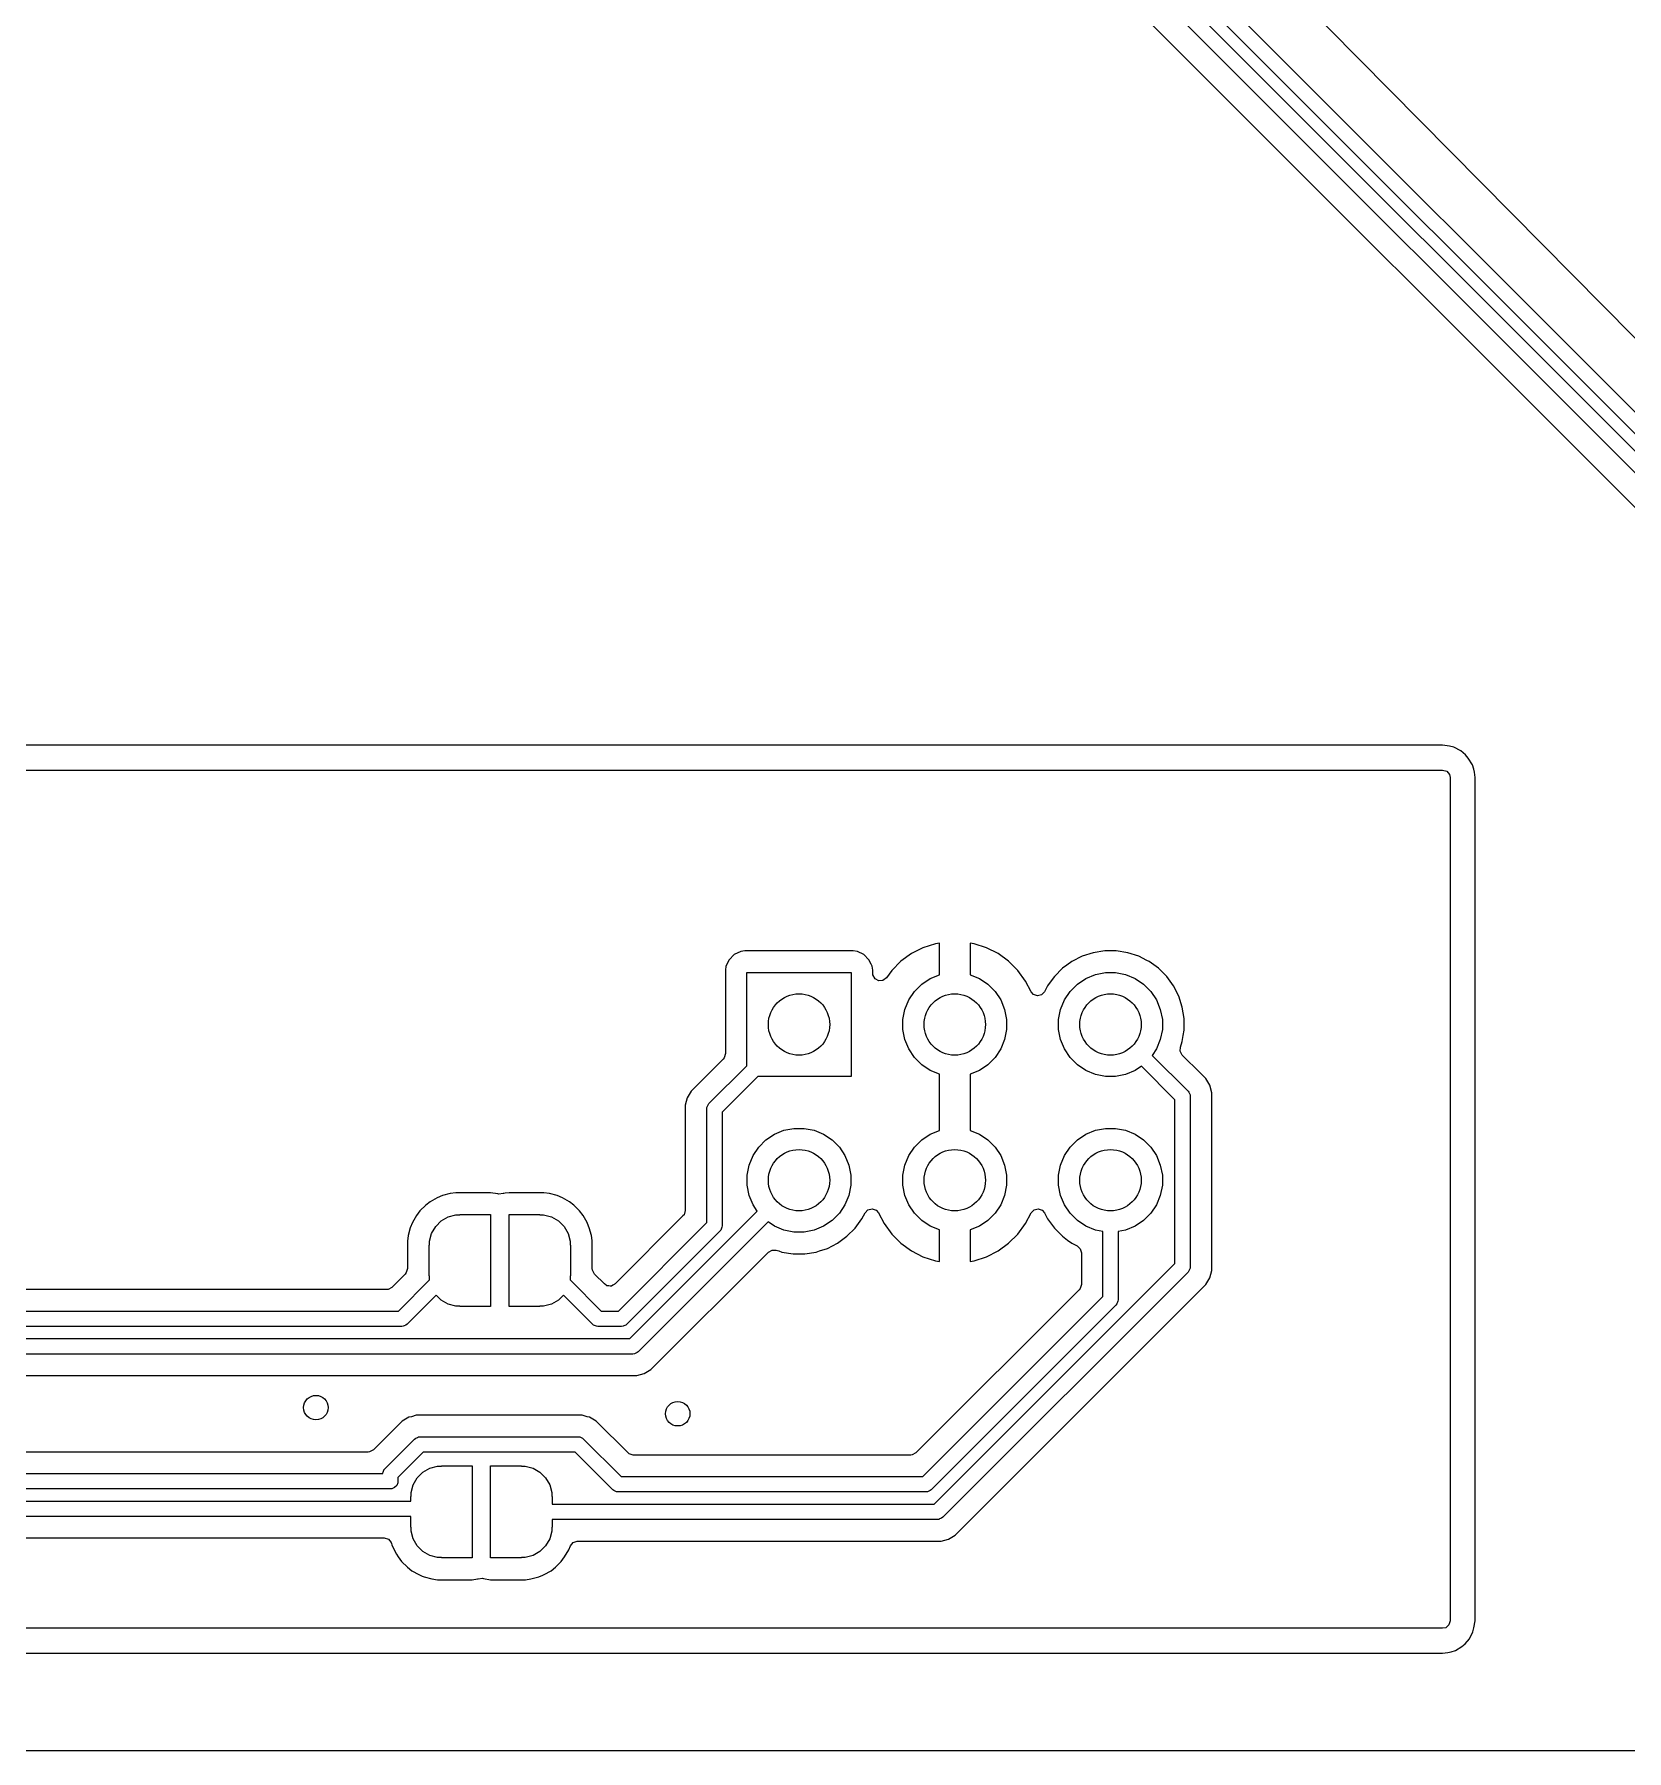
# Model space of a CAD drawing. Extents: x 0.71 to 7.56, y -5.16 to -0.79.
# Drawn here: x 5.508 to 6.531, y -5.157 to -4.055 of the extents above; entities that cross this region are included whole.
import ezdxf

# ---------------------------------------------------------------- set-up
doc = ezdxf.new("R2010")
doc.units = 0
doc.header["$MEASUREMENT"] = 0
doc.layers.add('BLACK', color=7, linetype='CONTINUOUS')

msp = doc.modelspace()

# ---------------------------------------------------------------- linework, layer by layer
at = {"layer": 'BLACK', "linetype": 'CONTINUOUS'}
for p, q in [((6.7301, -4.4466), (5.8774, -3.5841)), ((6.7717, -4.5474), (5.8272, -3.603)), ((5.8356, -3.5975), (6.7801, -4.5419)), ((6.6447, -4.4455), (5.8095, -3.6103)), ((5.8179, -3.6048), (6.6531, -4.44)), ((5.8006, -3.6237), (6.6275, -4.4506)), ((6.4124, -4.5116), (5.1597, -4.5116)), ((6.4169, -4.5122), (6.4124, -4.5116)), ((6.4196, -4.513), (6.4169, -4.5122)), ((6.4169, -4.5122), (6.4169, -4.5122)), ((6.4241, -4.5152), (6.4196, -4.513)), ((6.4271, -4.5179), (6.4241, -4.5152)), ((6.4241, -4.5152), (6.4241, -4.5152)), ((6.4241, -4.5152), (6.4241, -4.5152)), ((6.4289, -4.52), (6.4271, -4.5179)), ((6.4271, -4.5179), (6.4271, -4.5179)), ((6.4271, -4.5179), (6.4271, -4.5179)), ((5.1597, -4.5276), (6.4124, -4.5276)), ((6.4124, -4.5276), (6.4151, -4.5283)), ((6.4151, -4.5283), (6.4169, -4.5304)), ((6.4316, -4.5242), (6.4289, -4.52)), ((6.4289, -4.52), (6.4289, -4.52)), ((6.4289, -4.52), (6.4289, -4.52)), ((6.4325, -4.527), (6.4316, -4.5242)), ((6.4329, -4.529), (6.4325, -4.527)), ((6.4333, -4.5324), (6.4329, -4.529)), ((6.4169, -4.5304), (6.4173, -4.5324)), ((6.4173, -4.5324), (6.4173, -5.0739)), ((6.4333, -4.6785), (6.4333, -4.5324)), ((6.0868, -4.6391), (6.0788, -4.6417)), ((6.0894, -4.6387), (6.0868, -4.6391)), ((6.0894, -4.659), (6.0894, -4.6387)), ((6.0894, -4.6387), (6.0894, -4.6387)), ((6.1117, -4.6391), (6.1091, -4.6387)), ((6.1091, -4.6387), (6.1091, -4.659)), ((6.1196, -4.6417), (6.1117, -4.6391)), ((5.9544, -4.6494), (5.9523, -4.6535)), ((5.9576, -4.6461), (5.9544, -4.6494)), ((5.9618, -4.6441), (5.9576, -4.6461)), ((5.9644, -4.6437), (5.9618, -4.6441)), ((6.034, -4.6437), (5.9644, -4.6437)), ((5.9644, -4.6437), (5.9644, -4.6437)), ((6.0367, -4.6441), (6.034, -4.6437)), ((6.034, -4.6437), (6.034, -4.6437)), ((6.0408, -4.6461), (6.0367, -4.6441)), ((6.0441, -4.6494), (6.0408, -4.6461)), ((6.0455, -4.6523), (6.0441, -4.6494)), ((6.0441, -4.6494), (6.0441, -4.6494)), ((6.0441, -4.6494), (6.0441, -4.6494)), ((6.0646, -4.6504), (6.0587, -4.6563)), ((6.0714, -4.6455), (6.0646, -4.6504)), ((6.0646, -4.6504), (6.0646, -4.6504)), ((6.0788, -4.6417), (6.0714, -4.6455)), ((6.1271, -4.6455), (6.1196, -4.6417)), ((6.1338, -4.6504), (6.1271, -4.6455)), ((6.1398, -4.6563), (6.1338, -4.6504)), ((6.1338, -4.6504), (6.1338, -4.6504)), ((6.1744, -4.6505), (6.1711, -4.6529)), ((6.1811, -4.6472), (6.1744, -4.6505)), ((6.1881, -4.6449), (6.1811, -4.6472)), ((6.1955, -4.6437), (6.1881, -4.6449)), ((6.2029, -4.6437), (6.1955, -4.6437)), ((6.1955, -4.6437), (6.1955, -4.6437)), ((6.2103, -4.6449), (6.2029, -4.6437)), ((6.2029, -4.6437), (6.2029, -4.6437)), ((6.2174, -4.6472), (6.2103, -4.6449)), ((6.2226, -4.6498), (6.2174, -4.6472)), ((6.224, -4.6505), (6.2226, -4.6498)), ((6.23, -4.6549), (6.224, -4.6505)), ((5.9523, -4.6535), (5.9519, -4.6562)), ((5.9519, -4.6562), (5.9519, -4.7097)), ((5.9657, -4.7175), (5.9657, -4.6575)), ((5.9657, -4.6575), (6.0327, -4.6575)), ((6.0327, -4.6575), (6.0327, -4.7244)), ((6.0461, -4.6535), (6.0455, -4.6523)), ((6.0465, -4.6562), (6.0461, -4.6535)), ((6.0465, -4.6581), (6.0465, -4.6562)), ((6.0466, -4.6592), (6.0465, -4.6581)), ((6.048, -4.6616), (6.0466, -4.6592)), ((6.0504, -4.6629), (6.048, -4.6616)), ((6.0553, -4.661), (6.0531, -4.6627)), ((6.0587, -4.6563), (6.0553, -4.661)), ((6.0587, -4.6563), (6.0587, -4.6563)), ((6.078, -4.6651), (6.0834, -4.6615)), ((6.0834, -4.6615), (6.0894, -4.659)), ((6.1091, -4.659), (6.115, -4.6615)), ((6.115, -4.6615), (6.1204, -4.6651)), ((6.1447, -4.6631), (6.1398, -4.6563)), ((6.1398, -4.6563), (6.1398, -4.6563)), ((6.1632, -4.6602), (6.1612, -4.6629)), ((6.1684, -4.6549), (6.1632, -4.6602)), ((6.1632, -4.6602), (6.1632, -4.6602)), ((6.1632, -4.6602), (6.1632, -4.6602)), ((6.1711, -4.6529), (6.1684, -4.6549)), ((6.1684, -4.6549), (6.1684, -4.6549)), ((6.1684, -4.6549), (6.1684, -4.6549)), ((6.178, -4.6651), (6.1834, -4.6615)), ((6.1834, -4.6615), (6.1895, -4.6589)), ((6.1895, -4.6589), (6.1959, -4.6577)), ((6.1959, -4.6577), (6.2025, -4.6577)), ((6.2025, -4.6577), (6.2089, -4.6589)), ((6.2089, -4.6589), (6.215, -4.6615)), ((6.215, -4.6615), (6.2204, -4.6651)), ((6.2353, -4.6602), (6.23, -4.6549)), ((6.2396, -4.6662), (6.2353, -4.6602)), ((6.0531, -4.6627), (6.0504, -4.6629)), ((6.0697, -4.6752), (6.0733, -4.6697)), ((6.0733, -4.6697), (6.078, -4.6651)), ((6.1204, -4.6651), (6.1251, -4.6697)), ((6.1251, -4.6697), (6.1287, -4.6752)), ((6.1482, -4.67), (6.1447, -4.6631)), ((6.1497, -4.6717), (6.1482, -4.67)), ((6.1523, -4.6726), (6.1497, -4.6717)), ((6.155, -4.672), (6.1523, -4.6726)), ((6.1569, -4.67), (6.155, -4.672)), ((6.1588, -4.6662), (6.1569, -4.67)), ((6.1612, -4.6629), (6.1588, -4.6662)), ((6.1697, -4.6752), (6.1733, -4.6697)), ((6.1733, -4.6697), (6.178, -4.6651)), ((6.2204, -4.6651), (6.2251, -4.6697)), ((6.2251, -4.6697), (6.2287, -4.6752)), ((6.243, -4.6728), (6.2396, -4.6662)), ((6.0659, -4.6877), (6.0672, -4.6813)), ((6.0672, -4.6813), (6.0697, -4.6752)), ((6.1287, -4.6752), (6.1312, -4.6813)), ((6.1312, -4.6813), (6.1325, -4.6877)), ((6.1659, -4.6877), (6.1672, -4.6813)), ((6.1672, -4.6813), (6.1697, -4.6752)), ((6.2287, -4.6752), (6.2312, -4.6813)), ((6.2312, -4.6813), (6.2325, -4.6877)), ((6.2453, -4.6799), (6.243, -4.6728)), ((6.2465, -4.6872), (6.2453, -4.6799)), ((6.4333, -4.7785), (6.4333, -4.6785)), ((6.0659, -4.6942), (6.0659, -4.6877)), ((6.0672, -4.7007), (6.0659, -4.6942)), ((6.1325, -4.6942), (6.1312, -4.7007)), ((6.1325, -4.6877), (6.1325, -4.6942)), ((6.1659, -4.6942), (6.1659, -4.6877)), ((6.1672, -4.7007), (6.1659, -4.6942)), ((6.2325, -4.6942), (6.2312, -4.7007)), ((6.2325, -4.6877), (6.2325, -4.6942)), ((6.2459, -4.698), (6.2465, -4.6947)), ((6.2465, -4.6947), (6.2465, -4.6872)), ((6.0697, -4.7067), (6.0672, -4.7007)), ((6.1312, -4.7007), (6.1287, -4.7067)), ((6.1697, -4.7067), (6.1672, -4.7007)), ((6.2312, -4.7007), (6.2287, -4.7067)), ((6.244, -4.7082), (6.2441, -4.7056)), ((6.2441, -4.7056), (6.2453, -4.702)), ((6.2453, -4.702), (6.2459, -4.698)), ((5.9505, -4.7132), (5.9327, -4.731)), ((5.9512, -4.7124), (5.9505, -4.7132)), ((5.9519, -4.7097), (5.9512, -4.7124)), ((6.0733, -4.7122), (6.0697, -4.7067)), ((6.078, -4.7168), (6.0733, -4.7122)), ((6.1251, -4.7122), (6.1204, -4.7168)), ((6.1287, -4.7067), (6.1251, -4.7122)), ((6.1733, -4.7122), (6.1697, -4.7067)), ((6.178, -4.7168), (6.1733, -4.7122)), ((6.2287, -4.7067), (6.226, -4.7108)), ((6.226, -4.7108), (6.249, -4.7337)), ((6.2453, -4.7106), (6.244, -4.7082)), ((6.257, -4.7222), (6.2453, -4.7106)), ((5.9414, -4.7418), (5.9657, -4.7175)), ((5.9727, -4.7244), (5.9498, -4.7473)), ((6.0327, -4.7244), (5.9727, -4.7244)), ((6.0834, -4.7205), (6.078, -4.7168)), ((6.0894, -4.7229), (6.0834, -4.7205)), ((6.0894, -4.759), (6.0894, -4.7229)), ((6.115, -4.7205), (6.1091, -4.7229)), ((6.1091, -4.7229), (6.1091, -4.759)), ((6.1204, -4.7168), (6.115, -4.7205)), ((6.1834, -4.7205), (6.178, -4.7168)), ((6.1895, -4.723), (6.1834, -4.7205)), ((6.1959, -4.7243), (6.1895, -4.723)), ((6.2025, -4.7243), (6.1959, -4.7243)), ((6.2089, -4.723), (6.2025, -4.7243)), ((6.215, -4.7205), (6.2089, -4.723)), ((6.2191, -4.7178), (6.215, -4.7205)), ((6.2406, -4.7393), (6.2191, -4.7178)), ((6.2605, -4.7257), (6.257, -4.7222)), ((6.2629, -4.73), (6.2605, -4.7257)), ((5.9274, -4.7381), (5.9262, -4.7428)), ((5.9299, -4.7338), (5.9274, -4.7381)), ((5.9327, -4.731), (5.9299, -4.7338)), ((5.9327, -4.731), (5.9327, -4.731)), ((6.249, -4.7337), (6.2496, -4.7345)), ((6.2496, -4.7345), (6.2496, -4.7345)), ((6.2496, -4.7345), (6.2499, -4.7354)), ((6.2499, -4.7354), (6.2503, -4.7362)), ((6.2503, -4.7362), (6.2503, -4.7363)), ((6.2503, -4.7363), (6.2504, -4.7372)), ((6.2504, -4.7372), (6.2504, -4.8465)), ((6.2642, -4.7348), (6.2629, -4.73)), ((6.2642, -4.844), (6.2642, -4.7348)), ((5.9262, -4.7428), (5.9262, -4.8105)), ((5.94, -4.7453), (5.9401, -4.7443)), ((5.94, -4.8182), (5.94, -4.7453)), ((5.9401, -4.7443), (5.9408, -4.7426)), ((5.9408, -4.7426), (5.9414, -4.7418)), ((5.9408, -4.7426), (5.9408, -4.7426)), ((5.9498, -4.7473), (5.9498, -4.8202)), ((6.2406, -4.8444), (6.2406, -4.7393)), ((5.9834, -4.7615), (5.9895, -4.7589)), ((5.9895, -4.7589), (5.9959, -4.7577)), ((5.9959, -4.7577), (6.0025, -4.7577)), ((6.0025, -4.7577), (6.0089, -4.7589)), ((6.0089, -4.7589), (6.015, -4.7615)), ((6.0834, -4.7615), (6.0894, -4.759)), ((6.1091, -4.759), (6.115, -4.7615)), ((6.1834, -4.7615), (6.1895, -4.7589)), ((6.1895, -4.7589), (6.1959, -4.7577)), ((6.1959, -4.7577), (6.2025, -4.7577)), ((6.2025, -4.7577), (6.2089, -4.7589)), ((6.2089, -4.7589), (6.215, -4.7615)), ((5.9697, -4.7752), (5.9733, -4.7697)), ((5.9733, -4.7697), (5.978, -4.7651)), ((5.978, -4.7651), (5.9834, -4.7615)), ((6.015, -4.7615), (6.0204, -4.7651)), ((6.0204, -4.7651), (6.0251, -4.7697)), ((6.0251, -4.7697), (6.0287, -4.7752)), ((6.0697, -4.7752), (6.0733, -4.7697)), ((6.0733, -4.7697), (6.078, -4.7651)), ((6.078, -4.7651), (6.0834, -4.7615)), ((6.115, -4.7615), (6.1204, -4.7651)), ((6.1204, -4.7651), (6.1251, -4.7697)), ((6.1251, -4.7697), (6.1287, -4.7752)), ((6.1697, -4.7752), (6.1733, -4.7697)), ((6.1733, -4.7697), (6.178, -4.7651)), ((6.178, -4.7651), (6.1834, -4.7615)), ((6.215, -4.7615), (6.2204, -4.7651)), ((6.2204, -4.7651), (6.2251, -4.7697)), ((6.2251, -4.7697), (6.2287, -4.7752)), ((5.9659, -4.7877), (5.9672, -4.7813)), ((5.9672, -4.7813), (5.9697, -4.7752)), ((6.0287, -4.7752), (6.0312, -4.7813)), ((6.0312, -4.7813), (6.0325, -4.7877)), ((6.0659, -4.7877), (6.0672, -4.7813)), ((6.0672, -4.7813), (6.0697, -4.7752)), ((6.1287, -4.7752), (6.1312, -4.7813)), ((6.1312, -4.7813), (6.1325, -4.7877)), ((6.1659, -4.7877), (6.1672, -4.7813)), ((6.1672, -4.7813), (6.1697, -4.7752)), ((6.2287, -4.7752), (6.2312, -4.7813)), ((6.2312, -4.7813), (6.2325, -4.7877)), ((6.4333, -5.0344), (6.4333, -4.7785)), ((5.9659, -4.7942), (5.9659, -4.7877)), ((6.0325, -4.7877), (6.0325, -4.7942)), ((6.0659, -4.7942), (6.0659, -4.7877)), ((6.1325, -4.7877), (6.1325, -4.7942)), ((6.1659, -4.7942), (6.1659, -4.7877)), ((6.2325, -4.7877), (6.2325, -4.7942)), ((5.7624, -4.8048), (5.7595, -4.807)), ((5.7669, -4.8022), (5.7624, -4.8048)), ((5.7624, -4.8048), (5.7624, -4.8048)), ((5.7703, -4.8008), (5.7669, -4.8022)), ((5.7669, -4.8022), (5.7669, -4.8022)), ((5.7753, -4.7995), (5.7703, -4.8008)), ((5.7789, -4.799), (5.7753, -4.7995)), ((5.8012, -4.799), (5.7789, -4.799)), ((5.7789, -4.799), (5.7789, -4.799)), ((5.8058, -4.7998), (5.8012, -4.799)), ((5.8065, -4.7999), (5.8058, -4.7998)), ((5.8092, -4.7996), (5.8065, -4.7999)), ((5.8096, -4.7994), (5.8092, -4.7996)), ((5.8105, -4.7993), (5.8096, -4.7994)), ((5.8096, -4.7994), (5.8096, -4.7994)), ((5.813, -4.799), (5.8105, -4.7993)), ((5.8353, -4.799), (5.813, -4.799)), ((5.8389, -4.7995), (5.8353, -4.799)), ((5.8353, -4.799), (5.8353, -4.799)), ((5.8439, -4.8008), (5.8389, -4.7995)), ((5.8389, -4.7995), (5.8389, -4.7995)), ((5.8389, -4.7995), (5.8389, -4.7995)), ((5.8473, -4.8022), (5.8439, -4.8008)), ((5.8439, -4.8008), (5.8439, -4.8008)), ((5.8439, -4.8008), (5.8439, -4.8008)), ((5.8518, -4.8048), (5.8473, -4.8022)), ((5.8473, -4.8022), (5.8473, -4.8022)), ((5.8547, -4.807), (5.8518, -4.8048)), ((5.8518, -4.8048), (5.8518, -4.8048)), ((5.8518, -4.8048), (5.8518, -4.8048)), ((5.9672, -4.8007), (5.9659, -4.7942)), ((5.9697, -4.8067), (5.9672, -4.8007)), ((6.0312, -4.8007), (6.0287, -4.8067)), ((6.0325, -4.7942), (6.0312, -4.8007)), ((6.0672, -4.8007), (6.0659, -4.7942)), ((6.0697, -4.8067), (6.0672, -4.8007)), ((6.1312, -4.8007), (6.1287, -4.8067)), ((6.1325, -4.7942), (6.1312, -4.8007)), ((6.1672, -4.8007), (6.1659, -4.7942)), ((6.1697, -4.8067), (6.1672, -4.8007)), ((6.2312, -4.8007), (6.2287, -4.8067)), ((6.2325, -4.7942), (6.2312, -4.8007)), ((5.7536, -4.8136), (5.751, -4.8181)), ((5.7558, -4.8107), (5.7536, -4.8136)), ((5.7536, -4.8136), (5.7536, -4.8136)), ((5.7595, -4.807), (5.7558, -4.8107)), ((5.7695, -4.8171), (5.774, -4.8145)), ((5.774, -4.8145), (5.7789, -4.8132)), ((5.7789, -4.8132), (5.7815, -4.8132)), ((5.7815, -4.8132), (5.7815, -4.813)), ((5.7815, -4.813), (5.8012, -4.813)), ((5.8012, -4.813), (5.8012, -4.872)), ((5.813, -4.872), (5.813, -4.813)), ((5.813, -4.813), (5.8327, -4.813)), ((5.8327, -4.813), (5.8327, -4.8132)), ((5.8327, -4.8132), (5.8352, -4.8132)), ((5.8352, -4.8132), (5.8402, -4.8145)), ((5.8402, -4.8145), (5.8447, -4.8171)), ((5.8583, -4.8107), (5.8547, -4.807)), ((5.8606, -4.8136), (5.8583, -4.8107)), ((5.8631, -4.8181), (5.8606, -4.8136)), ((5.8606, -4.8136), (5.8606, -4.8136)), ((5.9247, -4.8139), (5.8811, -4.8576)), ((5.8905, -4.8927), (5.9724, -4.8108)), ((5.9254, -4.8131), (5.9247, -4.8139)), ((5.9262, -4.8105), (5.9254, -4.8131)), ((5.9724, -4.8108), (5.9697, -4.8067)), ((6.0251, -4.8122), (6.0204, -4.8168)), ((6.0287, -4.8067), (6.0251, -4.8122)), ((6.0353, -4.8218), (6.0396, -4.8157)), ((6.0396, -4.8157), (6.0416, -4.812)), ((6.0416, -4.812), (6.0434, -4.81)), ((6.0434, -4.81), (6.0461, -4.8093)), ((6.0461, -4.8093), (6.0487, -4.8102)), ((6.0487, -4.8102), (6.0503, -4.812)), ((6.0503, -4.812), (6.0538, -4.8188)), ((6.0733, -4.8122), (6.0697, -4.8067)), ((6.078, -4.8168), (6.0733, -4.8122)), ((6.1251, -4.8122), (6.1204, -4.8168)), ((6.1287, -4.8067), (6.1251, -4.8122)), ((6.1447, -4.8188), (6.1482, -4.812)), ((6.1482, -4.812), (6.1501, -4.81)), ((6.1501, -4.81), (6.1527, -4.8093)), ((6.1527, -4.8093), (6.1553, -4.8102)), ((6.1553, -4.8102), (6.1569, -4.812)), ((6.1569, -4.812), (6.1588, -4.8157)), ((6.1588, -4.8157), (6.1588, -4.8157)), ((6.1588, -4.8157), (6.1632, -4.8218)), ((6.1733, -4.8122), (6.1697, -4.8067)), ((6.178, -4.8168), (6.1733, -4.8122)), ((6.2251, -4.8122), (6.2204, -4.8168)), ((6.2287, -4.8067), (6.2251, -4.8122)), ((5.7483, -4.8265), (5.7478, -4.8301)), ((5.7496, -4.8215), (5.7483, -4.8265)), ((5.751, -4.8181), (5.7496, -4.8215)), ((5.751, -4.8181), (5.751, -4.8181)), ((5.762, -4.8301), (5.7633, -4.8251)), ((5.7633, -4.8251), (5.7659, -4.8207)), ((5.7659, -4.8207), (5.7695, -4.8171)), ((5.8447, -4.8171), (5.8483, -4.8207)), ((5.8483, -4.8207), (5.8509, -4.8251)), ((5.8509, -4.8251), (5.8522, -4.8301)), ((5.8634, -4.8188), (5.8631, -4.8181)), ((5.8631, -4.8181), (5.8631, -4.8181)), ((5.8645, -4.8215), (5.8634, -4.8188)), ((5.8659, -4.8265), (5.8645, -4.8215)), ((5.8663, -4.8297), (5.8659, -4.8265)), ((5.8832, -4.875), (5.94, -4.8182)), ((5.9484, -4.8237), (5.8887, -4.8834)), ((5.9794, -4.8178), (5.896, -4.9011)), ((5.949, -4.823), (5.9484, -4.8237)), ((5.9497, -4.8212), (5.949, -4.823)), ((5.949, -4.823), (5.949, -4.823)), ((5.9498, -4.8202), (5.9497, -4.8212)), ((5.9834, -4.8205), (5.9794, -4.8178)), ((5.9895, -4.823), (5.9834, -4.8205)), ((5.9959, -4.8243), (5.9895, -4.823)), ((6.0025, -4.8243), (5.9959, -4.8243)), ((6.0089, -4.823), (6.0025, -4.8243)), ((6.015, -4.8205), (6.0089, -4.823)), ((6.0204, -4.8168), (6.015, -4.8205)), ((6.03, -4.827), (6.0353, -4.8218)), ((6.0538, -4.8188), (6.0587, -4.8256)), ((6.0587, -4.8256), (6.0587, -4.8256)), ((6.0587, -4.8256), (6.0646, -4.8315)), ((6.0834, -4.8205), (6.078, -4.8168)), ((6.0894, -4.8229), (6.0834, -4.8205)), ((6.0894, -4.8432), (6.0894, -4.8229)), ((6.115, -4.8205), (6.1091, -4.8229)), ((6.1091, -4.8229), (6.1091, -4.8432)), ((6.1204, -4.8168), (6.115, -4.8205)), ((6.1338, -4.8315), (6.1398, -4.8256)), ((6.1398, -4.8256), (6.1447, -4.8188)), ((6.1398, -4.8256), (6.1398, -4.8256)), ((6.1632, -4.8218), (6.1684, -4.827)), ((6.1834, -4.8205), (6.178, -4.8168)), ((6.1895, -4.823), (6.1834, -4.8205)), ((6.1943, -4.8239), (6.1895, -4.823)), ((6.1943, -4.8656), (6.1943, -4.8239)), ((6.2089, -4.823), (6.2041, -4.8239)), ((6.2041, -4.8239), (6.2041, -4.8677)), ((6.215, -4.8205), (6.2089, -4.823)), ((6.2204, -4.8168), (6.215, -4.8205)), ((5.7478, -4.8301), (5.7478, -4.8477)), ((5.7618, -4.8524), (5.7618, -4.8327)), ((5.7618, -4.8327), (5.762, -4.8327)), ((5.762, -4.8327), (5.762, -4.8301)), ((5.8522, -4.8301), (5.8522, -4.8327)), ((5.8522, -4.8327), (5.8524, -4.8327)), ((5.8524, -4.8327), (5.8524, -4.8524)), ((5.8664, -4.8301), (5.8663, -4.8297)), ((5.8664, -4.8477), (5.8664, -4.8301)), ((5.8664, -4.8301), (5.8664, -4.8301)), ((5.904, -4.9126), (5.9796, -4.8371)), ((5.9796, -4.8371), (5.982, -4.8358)), ((5.982, -4.8358), (5.9845, -4.8359)), ((5.9845, -4.8359), (5.9862, -4.8364)), ((5.9862, -4.8364), (5.9881, -4.8371)), ((5.9881, -4.8371), (5.9955, -4.8382)), ((6.0029, -4.8382), (6.0103, -4.8371)), ((6.0103, -4.8371), (6.0123, -4.8364)), ((6.0123, -4.8364), (6.0174, -4.8348)), ((6.0174, -4.8348), (6.024, -4.8314)), ((6.024, -4.8314), (6.03, -4.827)), ((6.0646, -4.8315), (6.0646, -4.8315)), ((6.0646, -4.8315), (6.0714, -4.8364)), ((6.0714, -4.8364), (6.0788, -4.8402)), ((6.1196, -4.8402), (6.1271, -4.8364)), ((6.1271, -4.8364), (6.1338, -4.8315)), ((6.1338, -4.8315), (6.1338, -4.8315)), ((6.1684, -4.827), (6.1717, -4.8294)), ((6.1717, -4.8294), (6.1744, -4.8314)), ((6.1744, -4.8314), (6.1762, -4.8323)), ((6.1762, -4.8323), (6.1778, -4.8331)), ((6.1778, -4.8331), (6.1798, -4.835)), ((6.1798, -4.835), (6.1805, -4.8375)), ((6.1805, -4.8375), (6.1805, -4.8579)), ((5.7478, -4.8477), (5.747, -4.8503)), ((5.8665, -4.8487), (5.8664, -4.8477)), ((5.8678, -4.8512), (5.8665, -4.8487)), ((5.9955, -4.8382), (5.9955, -4.8382)), ((5.9955, -4.8382), (6.0029, -4.8382)), ((6.0788, -4.8402), (6.0868, -4.8428)), ((6.086, -4.999), (6.2406, -4.8444)), ((6.0868, -4.8428), (6.0894, -4.8432)), ((6.1091, -4.8432), (6.1117, -4.8428)), ((6.1117, -4.8428), (6.1196, -4.8402)), ((6.1117, -4.8428), (6.1117, -4.8428)), ((6.2503, -4.8474), (6.2496, -4.8492)), ((6.2504, -4.8465), (6.2503, -4.8474)), ((6.2503, -4.8474), (6.2503, -4.8474)), ((6.2629, -4.8537), (6.2642, -4.8489)), ((6.2642, -4.8489), (6.2642, -4.844)), ((5.7378, -4.8598), (5.7354, -4.8611)), ((5.7464, -4.8512), (5.7378, -4.8598)), ((5.7421, -4.875), (5.762, -4.855)), ((5.747, -4.8503), (5.7464, -4.8512)), ((5.762, -4.8524), (5.7618, -4.8524)), ((5.762, -4.8549), (5.762, -4.8524)), ((5.762, -4.855), (5.762, -4.8549)), ((5.8524, -4.8524), (5.8522, -4.8524)), ((5.8522, -4.8524), (5.8522, -4.8549)), ((5.8522, -4.8549), (5.8522, -4.855)), ((5.8522, -4.855), (5.8721, -4.875)), ((5.8742, -4.8576), (5.8678, -4.8512)), ((5.8753, -4.8584), (5.8742, -4.8576)), ((5.8756, -4.8585), (5.8753, -4.8584)), ((5.8759, -4.8587), (5.8756, -4.8585)), ((5.877, -4.8588), (5.8759, -4.8587)), ((5.878, -4.859), (5.877, -4.8588)), ((5.8783, -4.8589), (5.878, -4.859)), ((5.8787, -4.8589), (5.8783, -4.8589)), ((5.8796, -4.8584), (5.8787, -4.8589)), ((5.8806, -4.858), (5.8796, -4.8584)), ((5.8808, -4.8577), (5.8806, -4.858)), ((5.8811, -4.8576), (5.8808, -4.8577)), ((6.249, -4.85), (6.0915, -5.0074)), ((6.0995, -5.0189), (6.2605, -4.858)), ((6.1805, -4.8579), (6.1797, -4.8605)), ((6.2496, -4.8492), (6.249, -4.85)), ((6.2605, -4.858), (6.2629, -4.8537)), ((5.7343, -4.8612), (4.3346, -4.8612)), ((5.7354, -4.8611), (5.7343, -4.8612)), ((5.7663, -4.8647), (5.7476, -4.8834)), ((5.7695, -4.868), (5.7663, -4.8647)), ((5.774, -4.8705), (5.7695, -4.868)), ((5.7789, -4.8719), (5.774, -4.8705)), ((5.8402, -4.8705), (5.8352, -4.8719)), ((5.8447, -4.868), (5.8402, -4.8705)), ((5.8479, -4.8647), (5.8447, -4.868)), ((5.8666, -4.8834), (5.8479, -4.8647)), ((6.1791, -4.8614), (6.0743, -4.9661)), ((6.0786, -4.9813), (6.1943, -4.8656)), ((6.1797, -4.8605), (6.1791, -4.8614)), ((6.2033, -4.8704), (6.2027, -4.8712)), ((6.204, -4.8686), (6.2033, -4.8704)), ((6.2041, -4.8677), (6.204, -4.8686)), ((4.3268, -4.875), (5.7421, -4.875)), ((5.7815, -4.8719), (5.7789, -4.8719)), ((5.7815, -4.872), (5.7815, -4.8719)), ((5.8012, -4.872), (5.7815, -4.872)), ((5.8327, -4.872), (5.813, -4.872)), ((5.8352, -4.8719), (5.8327, -4.8719)), ((5.8327, -4.8719), (5.8327, -4.872)), ((5.8721, -4.875), (5.8832, -4.875)), ((6.2027, -4.8712), (6.0841, -4.9897)), ((4.3195, -4.8927), (5.8905, -4.8927)), ((5.7441, -4.8848), (4.3248, -4.8848)), ((5.7451, -4.8847), (5.7441, -4.8848)), ((5.7456, -4.8845), (5.7451, -4.8847)), ((5.7451, -4.8847), (5.7451, -4.8847)), ((5.7468, -4.884), (5.7456, -4.8845)), ((5.7476, -4.8834), (5.7468, -4.884)), ((5.7468, -4.884), (5.7468, -4.884)), ((5.8673, -4.884), (5.8666, -4.8834)), ((5.8686, -4.8845), (5.8673, -4.884)), ((5.8673, -4.884), (5.8673, -4.884)), ((5.8691, -4.8847), (5.8686, -4.8845)), ((5.8701, -4.8848), (5.8691, -4.8847)), ((5.8691, -4.8847), (5.8691, -4.8847)), ((5.8852, -4.8848), (5.8701, -4.8848)), ((5.8862, -4.8847), (5.8852, -4.8848)), ((5.8867, -4.8845), (5.8862, -4.8847)), ((5.8862, -4.8847), (5.8862, -4.8847)), ((5.8879, -4.884), (5.8867, -4.8845)), ((5.8887, -4.8834), (5.8879, -4.884)), ((5.8879, -4.884), (5.8879, -4.884)), ((5.8925, -4.9026), (4.3175, -4.9026)), ((5.8935, -4.9025), (5.8925, -4.9026)), ((5.894, -4.9022), (5.8935, -4.9025)), ((5.8935, -4.9025), (5.8935, -4.9025)), ((5.8953, -4.9017), (5.894, -4.9022)), ((5.896, -4.9011), (5.8953, -4.9017)), ((5.8953, -4.9017), (5.8953, -4.9017)), ((5.895, -4.9164), (5.8998, -4.9151)), ((5.8998, -4.9151), (5.904, -4.9126)), ((4.3181, -4.9164), (5.895, -4.9164)), ((5.895, -4.9164), (5.895, -4.9164)), ((5.7444, -4.9456), (5.726, -4.9641)), ((5.7487, -4.9432), (5.7444, -4.9456)), ((5.7444, -4.9456), (5.7444, -4.9456)), ((5.7503, -4.9428), (5.7487, -4.9432)), ((5.7534, -4.9419), (5.7503, -4.9428)), ((5.7584, -4.9419), (5.7534, -4.9419)), ((5.8599, -4.9419), (5.7584, -4.9419)), ((5.8631, -4.9428), (5.8599, -4.9419)), ((5.8647, -4.9432), (5.8631, -4.9428)), ((5.8689, -4.9456), (5.8647, -4.9432)), ((5.8647, -4.9432), (5.8647, -4.9432)), ((5.8894, -4.9661), (5.8689, -4.9456)), ((5.8689, -4.9456), (5.8689, -4.9456)), ((5.7333, -4.9762), (5.7524, -4.9572)), ((5.7524, -4.9572), (5.7532, -4.9565)), ((5.7532, -4.9565), (5.7542, -4.9561)), ((5.7532, -4.9565), (5.7532, -4.9565)), ((5.7542, -4.9561), (5.7549, -4.9558)), ((5.7549, -4.9558), (5.7559, -4.9557)), ((5.7549, -4.9558), (5.7549, -4.9558)), ((5.7559, -4.9557), (5.8575, -4.9557)), ((5.8575, -4.9557), (5.8584, -4.9558)), ((5.8584, -4.9558), (5.8584, -4.9558)), ((5.8584, -4.9558), (5.8589, -4.956)), ((5.8589, -4.956), (5.8602, -4.9565)), ((5.8602, -4.9565), (5.8602, -4.9565)), ((5.8602, -4.9565), (5.8609, -4.9572)), ((5.8609, -4.9572), (5.8851, -4.9813)), ((5.7225, -4.9655), (4.3391, -4.9655)), ((5.7235, -4.9654), (5.7225, -4.9655)), ((5.726, -4.9641), (5.7235, -4.9654)), ((5.7579, -4.9656), (5.7417, -4.9818)), ((5.8554, -4.9656), (5.7579, -4.9656)), ((5.8796, -4.9897), (5.8554, -4.9656)), ((5.8902, -4.9667), (5.8894, -4.9661)), ((5.8928, -4.9675), (5.8902, -4.9667)), ((6.0709, -4.9675), (5.8928, -4.9675)), ((6.0719, -4.9674), (6.0709, -4.9675)), ((6.0743, -4.9661), (6.0719, -4.9674)), ((4.3313, -4.9793), (5.7319, -4.9793)), ((5.7319, -4.9793), (5.732, -4.9788)), ((5.732, -4.9788), (5.7321, -4.9785)), ((5.7321, -4.9785), (5.7327, -4.9771)), ((5.7327, -4.977), (5.7333, -4.9762)), ((5.7327, -4.9771), (5.7327, -4.977)), ((5.7327, -4.977), (5.7327, -4.977)), ((5.7541, -4.9821), (5.7577, -4.9785)), ((5.7577, -4.9785), (5.7622, -4.9759)), ((5.7622, -4.9759), (5.7671, -4.9746)), ((5.7671, -4.9746), (5.7697, -4.9746)), ((5.7697, -4.9746), (5.7697, -4.9744)), ((5.7697, -4.9744), (5.7894, -4.9744)), ((5.7894, -4.9744), (5.7894, -5.0335)), ((5.8012, -5.0335), (5.8012, -4.9744)), ((5.8012, -4.9744), (5.8209, -4.9744)), ((5.8209, -4.9744), (5.8209, -4.9746)), ((5.8209, -4.9746), (5.8234, -4.9746)), ((5.8234, -4.9746), (5.8284, -4.9759)), ((5.8284, -4.9759), (5.8328, -4.9785)), ((5.8328, -4.9785), (5.8365, -4.9821)), ((5.7368, -4.9892), (4.3293, -4.9892)), ((5.7378, -4.9891), (5.7368, -4.9892)), ((5.7395, -4.9883), (5.7378, -4.9891)), ((5.7409, -4.987), (5.7395, -4.9883)), ((5.7416, -4.9852), (5.7409, -4.987)), ((5.7417, -4.9843), (5.7416, -4.9852)), ((5.7417, -4.9818), (5.7417, -4.9843)), ((5.7502, -4.9915), (5.7515, -4.9866)), ((5.7502, -4.9941), (5.7502, -4.9915)), ((5.7515, -4.9866), (5.7541, -4.9821)), ((5.8365, -4.9821), (5.8391, -4.9866)), ((5.8391, -4.9866), (5.8404, -4.9915)), ((5.8404, -4.9915), (5.8404, -4.9941)), ((5.8803, -4.9903), (5.8796, -4.9897)), ((5.8821, -4.991), (5.8803, -4.9903)), ((5.883, -4.9911), (5.8821, -4.991)), ((5.8821, -4.991), (5.8821, -4.991)), ((6.0807, -4.9911), (5.883, -4.9911)), ((5.8851, -4.9813), (6.0786, -4.9813)), ((6.0816, -4.991), (6.0807, -4.9911)), ((6.0821, -4.9908), (6.0816, -4.991)), ((6.0816, -4.991), (6.0816, -4.991)), ((6.0834, -4.9903), (6.0821, -4.9908)), ((6.0841, -4.9897), (6.0834, -4.9903)), ((6.0834, -4.9903), (6.0834, -4.9903)), ((4.324, -4.997), (5.75, -4.997)), ((5.75, -4.997), (5.75, -4.9941)), ((5.75, -4.9941), (5.7502, -4.9941)), ((5.8404, -4.9941), (5.8406, -4.9941)), ((5.8406, -4.9941), (5.8406, -4.999)), ((5.8406, -4.999), (5.8622, -4.999)), ((5.8622, -4.999), (6.086, -4.999)), ((5.75, -5.0069), (4.3219, -5.0069)), ((5.75, -5.0138), (5.75, -5.0069)), ((5.7502, -5.0138), (5.75, -5.0138)), ((5.7502, -5.0163), (5.7502, -5.0138)), ((5.8406, -5.0138), (5.8404, -5.0138)), ((5.8404, -5.0138), (5.8404, -5.0163)), ((5.8445, -5.0089), (5.8406, -5.0089)), ((5.8406, -5.0089), (5.8406, -5.0138)), ((5.8622, -5.0089), (5.8445, -5.0089)), ((6.088, -5.0089), (5.8622, -5.0089)), ((6.089, -5.0088), (6.088, -5.0089)), ((6.0895, -5.0085), (6.089, -5.0088)), ((6.089, -5.0088), (6.089, -5.0088)), ((6.0907, -5.008), (6.0895, -5.0085)), ((6.0915, -5.0074), (6.0907, -5.008)), ((6.0907, -5.008), (6.0907, -5.008)), ((4.3244, -5.0207), (5.7329, -5.0207)), ((5.7329, -5.0207), (5.7356, -5.0215)), ((5.7356, -5.0215), (5.7374, -5.0235)), ((5.7374, -5.0235), (5.7376, -5.0243)), ((5.7376, -5.0243), (5.7378, -5.025)), ((5.7378, -5.025), (5.7378, -5.025)), ((5.7378, -5.025), (5.7392, -5.0284)), ((5.7515, -5.0213), (5.7502, -5.0163)), ((5.7541, -5.0258), (5.7515, -5.0213)), ((5.8391, -5.0213), (5.8365, -5.0258)), ((5.8404, -5.0163), (5.8391, -5.0213)), ((5.8525, -5.0257), (5.8542, -5.0235)), ((5.8542, -5.0235), (5.8568, -5.0227)), ((5.8568, -5.0227), (5.857, -5.0227)), ((5.857, -5.0227), (6.0905, -5.0227)), ((6.0905, -5.0227), (6.0952, -5.0214)), ((6.0905, -5.0227), (6.0905, -5.0227)), ((6.0952, -5.0214), (6.0995, -5.0189)), ((5.7392, -5.0284), (5.7392, -5.0284)), ((5.7392, -5.0284), (5.7407, -5.031)), ((5.7407, -5.031), (5.7418, -5.0329)), ((5.7418, -5.0329), (5.744, -5.0358)), ((5.744, -5.0358), (5.7477, -5.0394)), ((5.7577, -5.0294), (5.7541, -5.0258)), ((5.7622, -5.032), (5.7577, -5.0294)), ((5.7671, -5.0333), (5.7622, -5.032)), ((5.7697, -5.0333), (5.7671, -5.0333)), ((5.7697, -5.0335), (5.7697, -5.0333)), ((5.7894, -5.0335), (5.7697, -5.0335)), ((5.8209, -5.0335), (5.8012, -5.0335)), ((5.8234, -5.0333), (5.8209, -5.0333)), ((5.8209, -5.0333), (5.8209, -5.0335)), ((5.8284, -5.032), (5.8234, -5.0333)), ((5.8328, -5.0294), (5.8284, -5.032)), ((5.8365, -5.0258), (5.8328, -5.0294)), ((5.8428, -5.0394), (5.8465, -5.0358)), ((5.8465, -5.0358), (5.8487, -5.0329)), ((5.8487, -5.0329), (5.8513, -5.0284)), ((5.8513, -5.0284), (5.8525, -5.0257)), ((6.4333, -5.0739), (6.4333, -5.0344)), ((5.7477, -5.0394), (5.7506, -5.0417)), ((5.7506, -5.0417), (5.7506, -5.0417)), ((5.7506, -5.0417), (5.7551, -5.0442)), ((5.7551, -5.0442), (5.7551, -5.0442)), ((5.7551, -5.0442), (5.7573, -5.0452)), ((5.7573, -5.0452), (5.7585, -5.0456)), ((5.7585, -5.0456), (5.7635, -5.047)), ((5.7635, -5.047), (5.7671, -5.0475)), ((5.7894, -5.0475), (5.7928, -5.047)), ((5.7928, -5.047), (5.7932, -5.0469)), ((5.7932, -5.0469), (5.7959, -5.0465)), ((5.7959, -5.0465), (5.7966, -5.0467)), ((5.7966, -5.0467), (5.7966, -5.0467)), ((5.7966, -5.0467), (5.7966, -5.0467)), ((5.7966, -5.0467), (5.8012, -5.0475)), ((5.8235, -5.0475), (5.8271, -5.047)), ((5.8271, -5.047), (5.8321, -5.0456)), ((5.8321, -5.0456), (5.8346, -5.0446)), ((5.8346, -5.0446), (5.8355, -5.0442)), ((5.8355, -5.0442), (5.84, -5.0417)), ((5.8355, -5.0442), (5.8355, -5.0442)), ((5.8355, -5.0442), (5.8355, -5.0442)), ((5.84, -5.0417), (5.8428, -5.0394)), ((5.7671, -5.0475), (5.7671, -5.0475)), ((5.7671, -5.0475), (5.7894, -5.0475)), ((5.7894, -5.0475), (5.7894, -5.0475)), ((5.8012, -5.0475), (5.8235, -5.0475)), ((5.8235, -5.0475), (5.8235, -5.0475)), ((6.4124, -5.0787), (4.3175, -5.0787)), ((6.4145, -5.0783), (6.4124, -5.0787)), ((6.4165, -5.0765), (6.4145, -5.0783)), ((6.4173, -5.0739), (6.4165, -5.0765)), ((6.4319, -5.081), (6.4326, -5.0784)), ((6.4326, -5.0784), (6.4333, -5.0739)), ((6.4207, -5.093), (6.4249, -5.0904)), ((6.4249, -5.0904), (6.427, -5.0886)), ((6.427, -5.0886), (6.4297, -5.0855)), ((6.4297, -5.0855), (6.4319, -5.081)), ((4.3272, -5.0947), (6.4124, -5.0947)), ((6.4124, -5.0947), (6.4158, -5.0943)), ((6.4124, -5.0947), (6.4124, -5.0947)), ((6.4158, -5.0943), (6.4179, -5.0939)), ((6.4179, -5.0939), (6.4207, -5.093)), ((7.3643, -5.1573), (4.3356, -5.1573))]:
    msp.add_line(p, q, dxfattribs=at)
at = {"layer": 'BLACK'}
for centre, radius in [((5.9992, -4.691), 0.0197), ((6.0992, -4.691), 0.0197), ((6.1992, -4.691), 0.0197), ((5.9992, -4.791), 0.0197), ((6.0992, -4.791), 0.0197), ((6.1992, -4.791), 0.0197), ((5.689, -4.937), 0.00787), ((5.9213, -4.9409), 0.00787)]:
    msp.add_circle(centre, radius, dxfattribs=at)

doc.saveas('drawing.dxf')
